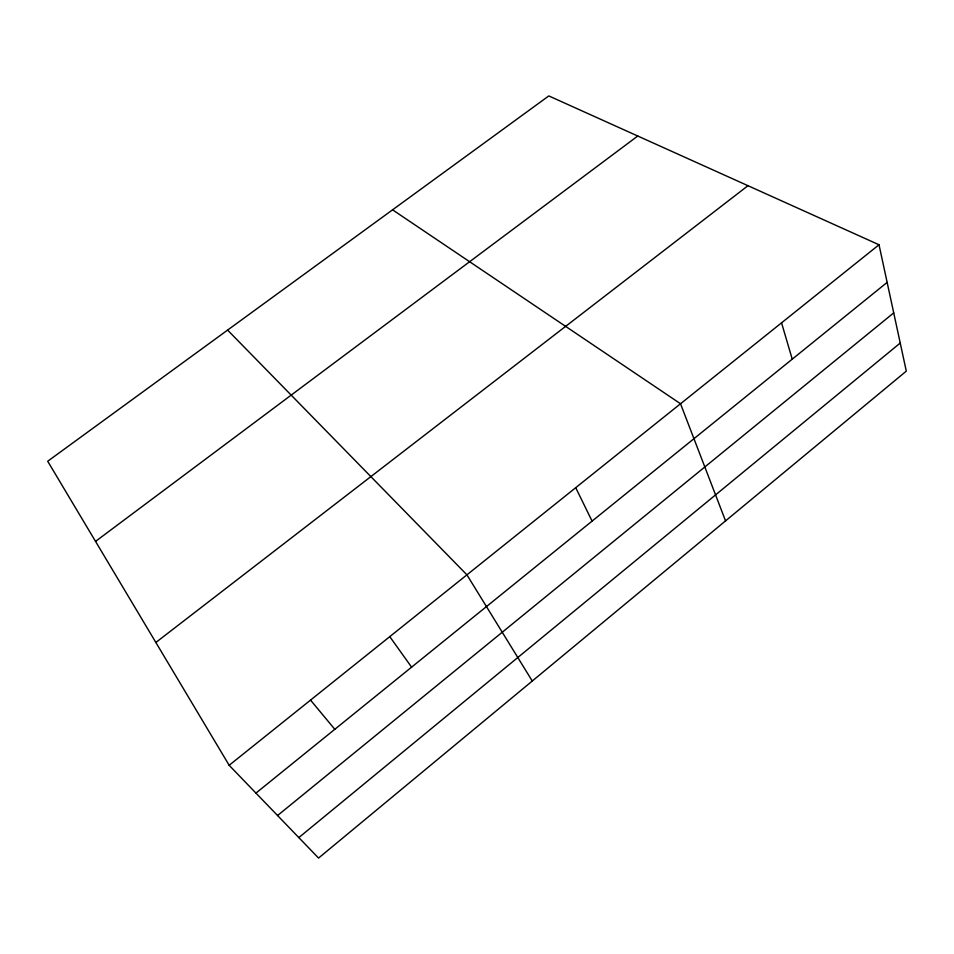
<?xml version="1.0" encoding="UTF-8"?>
<svg xmlns="http://www.w3.org/2000/svg" width="954" height="954" viewBox="0 0 954 954"><rect width="100%" height="100%" fill="white"/><g stroke="black" fill="none" stroke-linecap="round" stroke-linejoin="round"><path stroke-width="1.43" d="M298.829 837.6L900.23 343.035M277.566 815.527L893.719 312.876M255.958 793.096L887.137 282.384M229.163 765.287L879.016 244.761L906.3 371.142L318.564 858.075L229.163 765.287L47.7 461.247L548.8 95.925L879.016 244.761M155.86 642.471L747.984 185.696M95.531 541.395L637.761 136.017M392.559 209.82L680.524 403.757L725.553 520.896M227.601 330.096L466.923 574.845L532.272 681.037M310.539 700.105L334.794 729.297M389.769 636.64L411.603 667.156M575.715 487.697L592.088 521.111M781.553 322.834L792.237 359.169"/></g></svg>
